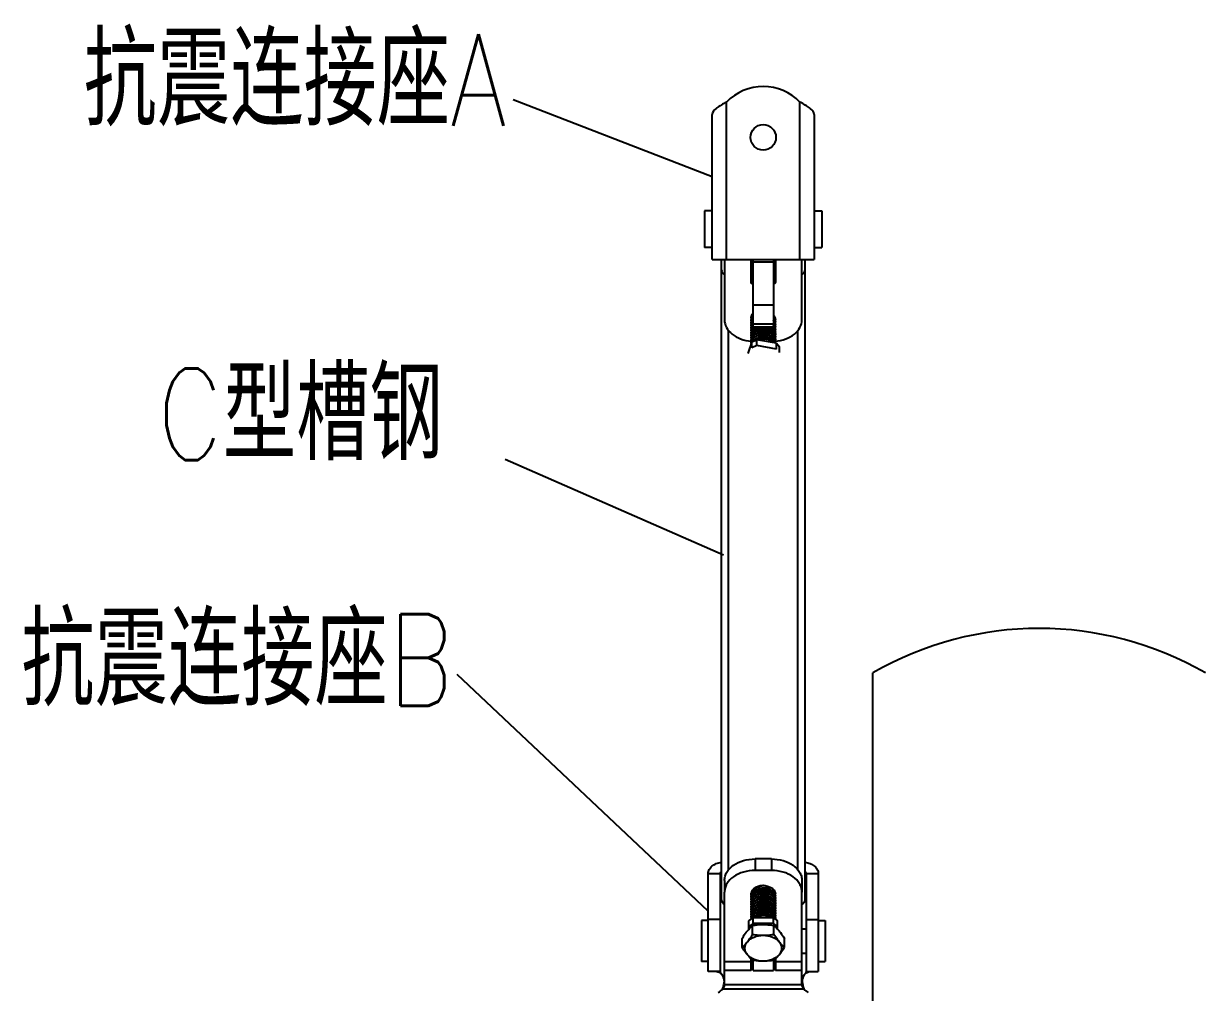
# Model space of a CAD drawing. Extents: x 27938 to 1507990, y 110129 to 923079.
# Drawn here: x 522427 to 527587, y 358813 to 363043 of the extents above; entities that cross this region are included whole.
import ezdxf

# ---------------------------------------------------------------- set-up
doc = ezdxf.new("R2010")
doc.units = 0
doc.header["$LTSCALE"] = 1000
doc.header["$MEASUREMENT"] = 0
doc.layers.add('W_DIM', color=4, linetype='Continuous')
doc.styles.get("Standard").update_dxf_attribs({"font": 'gbenor.shx', "bigfont": 'gbcbig.shx'})
doc.styles.add('wwp100', font='txt.shx', dxfattribs={"width": 0.7, "height": 400, "bigfont": 'hztxt.shx'})
doc.dimstyles.get("Standard").update_dxf_attribs({"dimtxt": 0.18, "dimasz": 0.18, "dimexe": 0.18, "dimexo": 0.0625, "dimgap": 0.09, "dimtad": 0, "dimtih": 1, "dimtoh": 1, "dimdec": 4, "dimzin": 0, "dimdsep": 46, "dimtxsty": 'Standard', "dimcen": 0.09, "dimadec": 0, "dimazin": 0, "dimtfac": 1, "dimtdec": 4, "dimtofl": 0, "dimtmove": 0, "dimatfit": 3, "dimfxl": 1, "dimtolj": 1, "dimtzin": 0, "dimarcsym": 0})

msp = doc.modelspace()

# ---------------------------------------------------------------- linework, layer by layer
at = {"linetype": 'Continuous'}
for p, q in [((525496.5, 362012.9), (525496.5, 362701.1)), ((525816.8, 362012.9), (525816.8, 362701.1)), ((525434.2, 362012.9), (525434.2, 362646.6)), ((525879.1, 362646.6), (525879.1, 362012.9)), ((525434.2, 362226.4), (525400.8, 362226.4)), ((525879.1, 362226.4), (525912.4, 362226.4)), ((525434.2, 362066.3), (525400.8, 362066.3)), ((525879.1, 362066.3), (525912.4, 362066.3)), ((525434.2, 362012.9), (525879.1, 362012.9)), ((525474.2, 359216.2), (525474.2, 362012.9)), ((525487.6, 362012.9), (525487.6, 361750)), ((525603.3, 361913.6), (525603.3, 362012.9)), ((525612.2, 361718.1), (525612.2, 362012.9)), ((525701.1, 362002.1), (525612.2, 362002.1)), ((525701.1, 362012.9), (525701.1, 361718.1)), ((525710, 362012.9), (525710, 361913.6)), ((525825.7, 361750), (525825.7, 362012.9)), ((525839, 359216.2), (525839, 362012.9)), ((525701.1, 361813.4), (525612.2, 361813.4)), ((525505.4, 359347.8), (525505.4, 361703.4)), ((525701.1, 361731.1), (525612.2, 361731.1)), ((525701.1, 361718.1), (525612.2, 361718.1)), ((525671, 361684.2), (525668.7, 361675)), ((525807.9, 359347.8), (525807.9, 361703.4)), ((525607.1, 361653.4), (525589.3, 361602.4)), ((525607.1, 361653.4), (525628.6, 361662.6)), ((525607.1, 361628.2), (525607.1, 361653.4)), ((525628.6, 361637.4), (525607.1, 361628.2)), ((525628.6, 361637.4), (525628.6, 361662.6)), ((525715, 361647.5), (525628.6, 361662.6)), ((525715, 361622.3), (525628.6, 361637.4)), ((525715, 361622.3), (525715, 361647.5)), ((525715, 361647.5), (525728, 361632.2)), ((525728, 361607.1), (525728, 361632.2)), ((526135.5, 358754.3), (526135.5, 360207.8)), ((525621, 359395.5), (525621, 359345.2)), ((525692.2, 359395.5), (525621, 359395.5)), ((525692.2, 359395.5), (525692.2, 359345.2)), ((525416.4, 358903.5), (525416.4, 359331.7)), ((525416.4, 359331.7), (525469.8, 359331.7)), ((525469.8, 358903.5), (525469.8, 359331.7)), ((525692.2, 359345.2), (525621, 359345.2)), ((525843.5, 359331.7), (525843.5, 358903.5)), ((525843.5, 359331.7), (525896.9, 359331.7)), ((525896.9, 359331.7), (525896.9, 358903.5)), ((525487.6, 359301.2), (525487.6, 359250.8)), ((525613.4, 359261.7), (525613.3, 359261.7)), ((525825.7, 359301.2), (525825.7, 359250.8)), ((525487.6, 358842.8), (525487.6, 359250.8)), ((525825.7, 358842.8), (525825.7, 359250.8)), ((525658.2, 359167.6), (525658, 359158.1)), ((525658, 359158.1), (525658, 359157.9)), ((525416.4, 359126.2), (525386.6, 359126.2)), ((525469.8, 359131.3), (525416.4, 359131.3)), ((525594.4, 359125.7), (525612.2, 359138.3)), ((525594.4, 359089.2), (525594.4, 359125.7)), ((525612.2, 359113.1), (525594.4, 359100.5)), ((525610.4, 359066.2), (525610.4, 359105.2)), ((525612.2, 359113.1), (525612.2, 359138.3)), ((525701.1, 359138.3), (525612.2, 359138.3)), ((525701.1, 359113.1), (525612.2, 359113.1)), ((525701.1, 359113.1), (525701.1, 359138.3)), ((525701.1, 359138.3), (525718.9, 359125.7)), ((525718.9, 359100.5), (525701.1, 359113.1)), ((525702.9, 359066.2), (525702.9, 359105.2)), ((525718.9, 359089.2), (525718.9, 359125.7)), ((525843.5, 359131.3), (525896.9, 359131.3)), ((525896.9, 359126.2), (525926.7, 359126.2)), ((525825.7, 359090.3), (525843.5, 359090.3)), ((525564.2, 359009.5), (525564.2, 359048.6)), ((525749.1, 359009.5), (525749.1, 359048.6)), ((525416.4, 358947.6), (525386.6, 358947.6)), ((525603.3, 358945.7), (525487.6, 358945.7)), ((525603.3, 358907.9), (525603.3, 358959.7)), ((525612.2, 358907.9), (525612.2, 358952.7)), ((525701.1, 358952.7), (525701.1, 358907.9)), ((525710, 358959.7), (525710, 358907.9)), ((525825.7, 358945.7), (525710, 358945.7)), ((525825.7, 358983.5), (525843.5, 358983.5)), ((525896.9, 358947.6), (525926.7, 358947.6)), ((525469.8, 358903.5), (525416.4, 358903.5)), ((525475.5, 358892.5), (525471.5, 358895.5)), ((525603.3, 358907.9), (525487.6, 358907.9)), ((525612.2, 358907.9), (525701.1, 358907.9)), ((525825.7, 358907.9), (525710, 358907.9)), ((525837.8, 358892.5), (525841.8, 358895.5)), ((525843.5, 358903.5), (525896.9, 358903.5)), ((525487.6, 358846.6), (525825.7, 358846.6)), ((525479, 358827.7), (525834.3, 358827.7))]:
    msp.add_line(p, q, dxfattribs=at)
for p, q in [((525400.8, 362226.4), (525400.8, 362066.3)), ((525912.4, 362226.4), (525912.4, 362066.3)), ((525386.6, 359126.2), (525386.6, 358947.6)), ((525926.7, 359126.2), (525926.7, 358947.6))]:
    msp.add_line(p, q)
for points in [[(525452.8, 358903.5), (525453.3, 358903.4), (525455.2, 358903.2), (525458.3, 358902.4), (525462.6, 358900.8), (525467.4, 358898.2), (525471.5, 358895.5)], [(525471.5, 358895.5), (525474, 358893.3), (525477.6, 358889), (525481, 358883.2), (525483.3, 358877.7)], [(525830, 358877.7), (525832.2, 358883.2), (525835.7, 358889.1), (525839.4, 358893.4), (525841.8, 358895.5)], [(525841.8, 358895.5), (525845.8, 358898.2), (525850.7, 358900.8), (525854.9, 358902.4), (525858.1, 358903.2), (525860, 358903.4), (525860.5, 358903.5)]]:
    msp.add_lwpolyline(points, dxfattribs=at)
msp.add_circle((525656.6, 362546.7), 55.6, dxfattribs=at)
for centre, radius, start, end in [((525656.6, 362546.7), 222.4, 43.9455, 136.0545), ((525662.8, 362388.4), 354.2, 117.9978, 119.2622), ((525650.5, 362388.4), 354.2, 60.7378, 62.0022), ((525632.5, 361754.7), 29.3, 174.7523, 177.3019), ((525632.5, 361754.7), 29.2, 177.3027, 179.992), ((525632.7, 361754.7), 29.5, 180.0173, 189.9275), ((525632.5, 361743.7), 29.2, 177.305, 180.0025), ((525632.7, 361743.7), 29.5, 180.0276, 189.8759), ((525632.5, 361732.7), 29.2, 177.3161, 179.989), ((525632.7, 361732.7), 29.5, 180.0138, 189.8367), ((525634.3, 361755.7), 31.1, 161.5412, 164.0381), ((525634.3, 361744.7), 31.1, 161.5413, 164.0389), ((525634.3, 361733.7), 31.1, 161.5413, 164.0385), ((525634.3, 361722.7), 31.1, 161.5412, 164.0376), ((525634.9, 361754.2), 31.7, 159.3246, 161.5397), ((525634.9, 361743.2), 31.7, 159.3256, 161.5398), ((525634.9, 361732.2), 31.7, 159.3258, 161.5398), ((525634.9, 361721.2), 31.7, 159.3249, 161.5397), ((525642.7, 361706.8), 40.8, 138.3967, 141.6133), ((525642.9, 361750.6), 41.2, 138.472, 140.2955), ((525643, 361705.2), 41.3, 138.4376, 140.031), ((525643.3, 361748.9), 41.7, 138.4075, 138.7304), ((525675.1, 361733.6), 36.6, 41.1985, 44.5335), ((525675.1, 361722.6), 36.6, 41.2062, 44.5129), ((525675.1, 361711.6), 36.6, 41.1907, 44.5341), ((525685.5, 361749.2), 24.6, 348.9554, 359.9474), ((525685.5, 361738.2), 24.5, 349.0023, 359.951), ((525685.7, 361749.2), 24.3, 359.9892, 3.2265), ((525685.7, 361738.2), 24.3, 359.9925, 3.2106), ((525632.5, 361721.7), 29.3, 174.7419, 177.3015), ((525632.5, 361721.7), 29.2, 177.3022, 179.995), ((525632.7, 361721.7), 29.5, 180.0203, 189.9184), ((525632.5, 361710.7), 29.2, 177.308, 179.9989), ((525632.7, 361710.7), 29.5, 180.024, 189.859), ((525632.5, 361699.7), 29.3, 174.7482, 177.3114), ((525632.5, 361699.7), 29.2, 177.3122, 179.992), ((525632.7, 361699.7), 29.5, 180.0173, 189.9253), ((525632.5, 361688.7), 29.2, 177.3041, 179.9996), ((525632.7, 361688.7), 29.5, 180.0245, 189.605), ((525634.3, 361711.7), 31.1, 161.5413, 164.0388), ((525634.3, 361700.7), 31.1, 161.5413, 164.0384), ((525634.3, 361689.7), 31.1, 161.5413, 164.0388), ((525634.3, 361678.7), 31.1, 161.881, 164.0359), ((525634.9, 361710.1), 31.7, 159.3257, 161.5398), ((525634.9, 361699.1), 31.7, 159.3253, 161.5398), ((525634.9, 361688.1), 31.7, 159.3251, 161.5397), ((525634.5, 361678.6), 31.3, 161.544, 161.883), ((525634.9, 361677.1), 31.7, 159.3259, 161.5398), ((525642.5, 361694.6), 40.6, 138.4163, 142.3647), ((525659.1, 361634.6), 63.2, 97.4815, 97.789), ((525659.6, 361649.6), 59.1, 78.9677, 81.0182), ((525659.5, 361638.3), 59.4, 80.0433, 80.9667), ((525672, 361686.3), 41.1, 47.6925, 50.7716), ((525674.4, 361688.8), 37.7, 41.248, 47.7355), ((525675.1, 361700.6), 36.6, 41.2049, 44.5298), ((525685.5, 361727.2), 24.6, 348.9469, 359.9595), ((525685.5, 361716.2), 24.5, 348.9984, 359.9503), ((525685.5, 361705.2), 24.5, 348.9949, 359.9563), ((525685.5, 361694.2), 24.6, 348.938, 359.9563), ((525685.5, 361683.2), 24.5, 349.0046, 359.951), ((525685.7, 361727.2), 24.3, 0.0017, 3.215), ((525685.7, 361716.2), 24.3, 359.9919, 3.2231), ((525685.7, 361705.2), 24.3, 359.9979, 3.2133), ((525685.7, 361694.2), 24.3, 359.9985, 3.2205), ((525685.7, 361683.2), 24.3, 359.9925, 3.2199), ((525632.5, 361677.7), 29.2, 177.3143, 179.9937), ((525632.7, 361677.7), 29.5, 180.0186, 189.8496), ((525632.5, 361666.7), 29.3, 174.7549, 177.3062), ((525632.5, 361666.7), 29.2, 177.307, 179.992), ((525632.7, 361666.7), 29.5, 180.0173, 189.9289), ((525632.5, 361655.6), 29.2, 177.3051, 180.0027), ((525632.7, 361655.7), 29.5, 180.0278, 189.8922), ((525632.7, 361644.5), 29.4, 174.7806, 177.1426), ((525632.6, 361644.5), 29.4, 177.1433, 179.9919), ((525632.7, 361644.5), 29.4, 179.9935, 183.4685), ((525634.3, 361667.7), 31.1, 161.5413, 164.0381), ((525634.3, 361656.7), 31.1, 161.5413, 164.0389), ((525634.3, 361645.6), 31.1, 161.541, 164.1702), ((525634.9, 361666.1), 31.7, 159.3246, 161.5398), ((525634.9, 361655.1), 31.7, 159.3254, 161.5398), ((525635, 361644), 31.8, 159.2606, 161.5798), ((525659.6, 361616.6), 59.1, 79.4958, 81.0948), ((525659.4, 361603.9), 71.7, 80.7386, 82.5614), ((525659.7, 361617.2), 58.5, 78.82, 79.4945), ((525685.5, 361672.2), 24.5, 348.9821, 359.9616), ((525685.5, 361661.2), 24.6, 348.9355, 359.9502), ((525685.7, 361672.2), 24.3, 0.0034, 3.2144), ((525685.7, 361661.1), 24.3, 359.9923, 3.2257), ((525685.7, 361650.1), 24.3, 355.7888, 3.2155), ((525652.9, 359205.5), 72.8, 94.186, 101.3834), ((525658, 359209), 69.9, 105.7051, 105.9956), ((525658.6, 359206.5), 72.5, 98.8131, 105.6696), ((525659, 359203), 74.7, 91.9721, 102.7007), ((525658.9, 359195.1), 62.1, 99.9932, 100.9869), ((525659.1, 359203.7), 75.3, 91.9386, 98.8281), ((525659.1, 359202.2), 75.4, 91.8866, 92.0013), ((525659.1, 359203.7), 75.3, 91.2819, 91.9468), ((525659.1, 359202.5), 75.2, 85.8694, 91.8937), ((525659.3, 359205), 72.7, 80.5973, 85.8743), ((525632.4, 359237.1), 29.2, 177.3319, 179.9985), ((525632.7, 359237.1), 29.5, 180.0287, 189.4249), ((525632.4, 359226.1), 29.2, 177.3323, 179.9985), ((525632.7, 359226.1), 29.5, 180.0291, 189.4753), ((525632.4, 359215.1), 29.2, 177.3323, 179.9985), ((525632.7, 359215.1), 29.5, 180.0292, 189.5222), ((525632.4, 359204.1), 29.2, 177.332, 179.9985), ((525632.7, 359204.1), 29.5, 180.0288, 189.4407), ((525658.9, 359184.2), 62, 99.6805, 102.1157), ((525685.4, 359231.6), 24.6, 348.6612, 359.9519), ((525685.4, 359220.6), 24.6, 348.5825, 359.9511), ((525685.4, 359209.6), 24.6, 347.8507, 359.9477), ((525685.8, 359231.6), 24.2, 0.0022, 3.205), ((525685.8, 359220.6), 24.2, 0.0023, 3.2045), ((525685.8, 359209.6), 24.2, 0.0023, 3.205), ((525632.4, 359193.1), 29.2, 177.3323, 179.9985), ((525632.7, 359193.1), 29.5, 180.0292, 189.4857), ((525632.4, 359182.1), 29.2, 177.3322, 179.9985), ((525632.7, 359182.1), 29.5, 180.0289, 189.445), ((525632.4, 359171.1), 29.2, 177.332, 179.9985), ((525632.8, 359171.1), 29.5, 180.0305, 189.6646), ((525632.4, 359160.1), 29.2, 177.3323, 179.9985), ((525632.7, 359160.1), 29.5, 180.0292, 189.5017), ((525658.9, 359129), 62.1, 99.744, 101.2123), ((525659.1, 359094.9), 63.2, 90.8014, 91.0371), ((525659.1, 359082.7), 75.3, 90.6833, 90.8601), ((525685.4, 359198.6), 24.6, 348.6164, 359.9515), ((525685.4, 359187.6), 24.6, 348.5981, 359.9512), ((525685.4, 359176.6), 24.6, 348.6534, 359.9518), ((525685.4, 359165.6), 24.6, 348.6302, 359.9515), ((525685.4, 359154.6), 24.6, 348.6111, 359.9514), ((525685.8, 359198.6), 24.2, 0.0023, 3.2046), ((525685.8, 359187.6), 24.2, 0.0023, 3.2046), ((525685.8, 359176.6), 24.2, 0.0023, 3.2051), ((525685.8, 359165.6), 24.2, 0.0023, 3.2045), ((525685.8, 359154.5), 24.2, 0.0023, 3.2047), ((525632.4, 359149), 29.2, 177.3319, 179.9985), ((525632.7, 359149.1), 29.5, 180.0287, 189.4225), ((525632.4, 359138), 29.2, 177.3322, 179.9985), ((525632.7, 359138), 29.5, 180.029, 189.4615), ((525642.1, 359112.6), 40.1, 139.3761, 142.4805), ((525685.4, 359143.6), 24.6, 348.6704, 359.952), ((525685.8, 359143.5), 24.2, 0.0022, 3.2052), ((525685.8, 359132.5), 24.2, 0.0022, 3.2058), ((525685.8, 359132.5), 24.2, 358.8477, 359.9998), ((525498.9, 358914.3), 31.9, 213.7883, 214.1887), ((525814.4, 358914.3), 31.9, 325.8113, 326.2117), ((525351.9, 358875.1), 135.8, 349.7299, 350.0443), ((525353.3, 358874.9), 134.3, 350.0279, 354.2491), ((525959.9, 358874.9), 134.3, 185.7566, 189.9721), ((525961.4, 358875.1), 135.8, 189.9557, 190.2701), ((525443.1, 358854), 44.5, 292.0243, 323.7485), ((525870.2, 358854), 44.5, 216.2515, 247.9757)]:
    msp.add_arc(centre, radius, start, end, dxfattribs=at)
at = {"color": 0}
msp.add_arc((526861.4, 358950.2), 1452, 60.0059, 119.9941, dxfattribs=at)
at = {"linetype": 'Continuous'}
for points, knots in [([(525489.6, 362697.4), (525482.3, 362693.3), (525468.6, 362685.4), (525447.9, 362671.6), (525434.2, 362656.6), (525434.2, 362646.6)], [0, 0, 0, 0, 0.326101, 0.611119, 1, 1, 1, 1]), ([(525879.1, 362646.6), (525879.1, 362656.6), (525865.4, 362671.6), (525844.7, 362685.4), (525830.9, 362693.3), (525823.7, 362697.4)], [0, 0, 0, 0, 0.388881, 0.673899, 1, 1, 1, 1]), ([(525474.2, 361967), (525474.2, 361963.5), (525477.2, 361955.6), (525483.8, 361950.9), (525487.5, 361949)], [0, 0, 0, 0, 0.461863, 1, 1, 1, 1]), ([(525603.3, 361963.9), (525603.3, 361962.2), (525605.9, 361958.4), (525610, 361957.6), (525612.2, 361957.6)], [0, 0, 0, 0, 0.440239, 1, 1, 1, 1]), ([(525701.1, 361957.6), (525703.3, 361957.6), (525707.4, 361958.4), (525710, 361962.2), (525710, 361963.9)], [0, 0, 0, 0, 0.559761, 1, 1, 1, 1]), ([(525825.8, 361949), (525829.5, 361950.9), (525836.1, 361955.6), (525839, 361963.5), (525839, 361967)], [0, 0, 0, 0, 0.538137, 1, 1, 1, 1]), ([(525612.2, 361907.3), (525610, 361907.3), (525605.9, 361908.1), (525603.3, 361911.9), (525603.3, 361913.6)], [0, 0, 0, 0, 0.559761, 1, 1, 1, 1]), ([(525710, 361913.6), (525710, 361911.9), (525707.4, 361908.1), (525703.3, 361907.3), (525701.1, 361907.3)], [0, 0, 0, 0, 0.440239, 1, 1, 1, 1]), ([(525487.6, 361750), (525487.6, 361738.6), (525494.2, 361714.2), (525520.5, 361684.9), (525558.3, 361664.4), (525587.8, 361657.9), (525603.3, 361656.5)], [0, 0, 0, 0, 0.212085, 0.446759, 0.711828, 1, 1, 1, 1]), ([(525611.2, 361776.9), (525610.5, 361776.1), (525607.9, 361772.6), (525605.8, 361768.7), (525604.8, 361765.6)], [0, 0, 0, 0, 0.25881, 1, 1, 1, 1]), ([(525612.1, 361766.9), (525611.3, 361766), (525608.3, 361762.3), (525605.9, 361758), (525604.8, 361754.6)], [0, 0, 0, 0, 0.25985, 1, 1, 1, 1]), ([(525612.1, 361755.9), (525611.3, 361755), (525608.3, 361751.3), (525605.9, 361746.9), (525604.8, 361743.6)], [0, 0, 0, 0, 0.25988, 1, 1, 1, 1]), ([(525612.1, 361744.9), (525611.3, 361744), (525608.3, 361740.3), (525605.9, 361735.9), (525604.8, 361732.6)], [0, 0, 0, 0, 0.259876, 1, 1, 1, 1]), ([(525605.2, 361765.4), (525605.6, 361766.4), (525607.3, 361770.3), (525609.8, 361774), (525612, 361776.4)], [0, 0, 0, 0, 0.242679, 1, 1, 1, 1]), ([(525605.2, 361754.4), (525605.6, 361755.4), (525607.4, 361759.4), (525609.9, 361763.1), (525612.1, 361765.6)], [0, 0, 0, 0, 0.242549, 1, 1, 1, 1]), ([(525605.2, 361743.4), (525605.6, 361744.4), (525607.4, 361748.4), (525609.9, 361752.1), (525612.1, 361754.6)], [0, 0, 0, 0, 0.242552, 1, 1, 1, 1]), ([(525605.2, 361732.3), (525605.6, 361733.3), (525607.4, 361737.4), (525609.9, 361741.1), (525612.1, 361743.6)], [0, 0, 0, 0, 0.242544, 1, 1, 1, 1]), ([(525710, 361750.6), (525710, 361754.1), (525708.3, 361761.5), (525703.9, 361767.6), (525701.3, 361770.3)], [0, 0, 0, 0, 0.479607, 1, 1, 1, 1]), ([(525701.3, 361768.9), (525703.8, 361766.4), (525707.9, 361760.7), (525709.8, 361753.9), (525710, 361750.6)], [0, 0, 0, 0, 0.520009, 1, 1, 1, 1]), ([(525701.3, 361757.9), (525703.8, 361755.4), (525708, 361749.7), (525709.8, 361742.9), (525710, 361739.6)], [0, 0, 0, 0, 0.519993, 1, 1, 1, 1]), ([(525701.3, 361746.9), (525703.8, 361744.4), (525707.9, 361738.7), (525709.8, 361731.9), (525710, 361728.6)], [0, 0, 0, 0, 0.52002, 1, 1, 1, 1]), ([(525701.3, 361735.9), (525703.8, 361733.3), (525707.9, 361727.7), (525709.8, 361720.9), (525710, 361717.6)], [0, 0, 0, 0, 0.520002, 1, 1, 1, 1]), ([(525710, 361739.6), (525710, 361742.8), (525708.7, 361749.5), (525705, 361755.2), (525702.7, 361757.7)], [0, 0, 0, 0, 0.482588, 1, 1, 1, 1]), ([(525710, 361728.6), (525710, 361731.8), (525708.7, 361738.5), (525705, 361744.1), (525702.7, 361746.7)], [0, 0, 0, 0, 0.482583, 1, 1, 1, 1]), ([(525710, 361717.6), (525710, 361720.8), (525708.7, 361727.5), (525705, 361733.1), (525702.7, 361735.7)], [0, 0, 0, 0, 0.482587, 1, 1, 1, 1]), ([(525709.4, 361656.4), (525724.9, 361657.8), (525754.6, 361664.3), (525792.6, 361684.8), (525819, 361714.1), (525825.7, 361738.5), (525825.7, 361750)], [0, 0, 0, 0, 0.288185, 0.553327, 0.788006, 1, 1, 1, 1]), ([(525610.7, 361732.2), (525610, 361731.4), (525607.6, 361728.1), (525605.8, 361724.4), (525604.8, 361721.6)], [0, 0, 0, 0, 0.258068, 1, 1, 1, 1]), ([(525612.1, 361722.9), (525611.3, 361722), (525608.3, 361718.2), (525605.9, 361713.9), (525604.8, 361710.5)], [0, 0, 0, 0, 0.259878, 1, 1, 1, 1]), ([(525644.9, 361718.2), (525640.2, 361717.3), (525631.2, 361714.7), (525619.3, 361708.1), (525610, 361699.3), (525606, 361692.2), (525604.8, 361688.5)], [0, 0, 0, 0, 0.276521, 0.537648, 0.778453, 1, 1, 1, 1]), ([(525618.9, 361718.1), (525615.7, 361715.7), (525609.9, 361710.2), (525606, 361703.1), (525604.8, 361699.5)], [0, 0, 0, 0, 0.520421, 1, 1, 1, 1]), ([(525702.7, 361691.7), (525696.8, 361698.4), (525683.7, 361705.5), (525664.7, 361708.9), (525649, 361708.4), (525634, 361704.8), (525620.8, 361698.2), (525610.5, 361689.1), (525606.1, 361681.4), (525604.8, 361677.5)], [0, 0, 0, 0, 0.235001, 0.369196, 0.507414, 0.643709, 0.772807, 0.891505, 1, 1, 1, 1]), ([(525702.7, 361680.7), (525696.8, 361687.4), (525683.7, 361694.5), (525664.7, 361697.9), (525649, 361697.4), (525634, 361693.8), (525620.8, 361687.2), (525610.5, 361678.1), (525606.1, 361670.4), (525604.8, 361666.5)], [0, 0, 0, 0, 0.234995, 0.369193, 0.507415, 0.643708, 0.772808, 0.891506, 1, 1, 1, 1]), ([(525671.3, 361685.5), (525664.3, 361686.7), (525650, 361687), (525630, 361681.7), (525613.6, 361671.3), (525606.6, 361660.9), (525604.8, 361655.5)], [0, 0, 0, 0, 0.271171, 0.538307, 0.783282, 1, 1, 1, 1]), ([(525605.2, 361721.3), (525605.6, 361722.2), (525607.2, 361725.9), (525609.4, 361729.3), (525611.4, 361731.7)], [0, 0, 0, 0, 0.243219, 1, 1, 1, 1]), ([(525605.2, 361710.3), (525605.5, 361711.1), (525606.9, 361714.3), (525608.7, 361717.3), (525610.3, 361719.4)], [0, 0, 0, 0, 0.244171, 1, 1, 1, 1]), ([(525605.2, 361699.3), (525606.6, 361703), (525611, 361710.3), (525617.4, 361715.8), (525620.9, 361718.2)], [0, 0, 0, 0, 0.478395, 1, 1, 1, 1]), ([(525605.2, 361688.3), (525606.9, 361692.7), (525612.5, 361701.2), (525625.1, 361710.6), (525640.9, 361716.7), (525652.5, 361718.1), (525658.4, 361718.2)], [0, 0, 0, 0, 0.218898, 0.461373, 0.725247, 1, 1, 1, 1]), ([(525605.2, 361677.3), (525607, 361682), (525613.1, 361691), (525627, 361700.7), (525644.2, 361706.5), (525662.7, 361707.9), (525680.6, 361704.8), (525695.8, 361697.6), (525706.6, 361687), (525709.7, 361677.8), (525710, 361673.5)], [0, 0, 0, 0, 0.114222, 0.241564, 0.380183, 0.523375, 0.662466, 0.789658, 0.901085, 1, 1, 1, 1]), ([(525605.2, 361666.3), (525607, 361671), (525613.1, 361680), (525627, 361689.7), (525644.2, 361695.5), (525662.7, 361696.9), (525680.6, 361693.8), (525695.8, 361686.6), (525706.6, 361676), (525709.7, 361666.8), (525710, 361662.5)], [0, 0, 0, 0, 0.11422, 0.241557, 0.38018, 0.523371, 0.662464, 0.789655, 0.901082, 1, 1, 1, 1]), ([(525605.2, 361655.3), (525607.2, 361660.5), (525614.4, 361670.5), (525630.6, 361680.5), (525650.2, 361685.6), (525664.2, 361685.3), (525671, 361684.2)], [0, 0, 0, 0, 0.217951, 0.46337, 0.729831, 1, 1, 1, 1]), ([(525672.1, 361685.4), (525669.9, 361685.9), (525660.7, 361687.3), (525651.2, 361686.7), (525644.5, 361685)], [0, 0, 0, 0, 0.246468, 1, 1, 1, 1]), ([(525668.8, 361708), (525666.9, 361708.3), (525659.2, 361709.2), (525651.3, 361708.6), (525645.6, 361707.3)], [0, 0, 0, 0, 0.247797, 1, 1, 1, 1]), ([(525668.8, 361697), (525667.4, 361697.2), (525661.4, 361698), (525655.3, 361697.8), (525650.8, 361697.2)], [0, 0, 0, 0, 0.247252, 1, 1, 1, 1]), ([(525661.6, 361718.2), (525667.8, 361718), (525679.7, 361716.1), (525695.3, 361709), (525706.5, 361698.3), (525709.7, 361688.9), (525710, 361684.5)], [0, 0, 0, 0, 0.291873, 0.559175, 0.79302, 1, 1, 1, 1]), ([(525671, 361684.2), (525676.2, 361683.4), (525686, 361680.6), (525698.6, 361673.3), (525707.3, 361663.4), (525709.8, 361655.3), (525710, 361651.5)], [0, 0, 0, 0, 0.290521, 0.554658, 0.788516, 1, 1, 1, 1]), ([(525702.7, 361669.6), (525700.9, 361671.7), (525692.1, 361679.7), (525680.3, 361684), (525671.3, 361685.5)], [0, 0, 0, 0, 0.22749, 1, 1, 1, 1]), ([(525702.7, 361702.7), (525701, 361704.6), (525692.7, 361712.3), (525681.7, 361716.6), (525673.1, 361718.2)], [0, 0, 0, 0, 0.228177, 1, 1, 1, 1]), ([(525696.3, 361718.2), (525700.1, 361715.4), (525706.7, 361708.8), (525709.7, 361699.8), (525710, 361695.5)], [0, 0, 0, 0, 0.52908, 1, 1, 1, 1]), ([(525701.3, 361724.9), (525703.8, 361722.3), (525708, 361716.7), (525709.8, 361709.8), (525710, 361706.6)], [0, 0, 0, 0, 0.520001, 1, 1, 1, 1]), ([(525710, 361706.6), (525710, 361709.8), (525708.7, 361716.4), (525705, 361722.1), (525702.7, 361724.7)], [0, 0, 0, 0, 0.482586, 1, 1, 1, 1]), ([(525710, 361695.5), (525710, 361698.7), (525708.7, 361705.4), (525705, 361711.1), (525702.7, 361713.7)], [0, 0, 0, 0, 0.482585, 1, 1, 1, 1]), ([(525710, 361684.5), (525710, 361687.7), (525708.7, 361694.4), (525705, 361700.1), (525702.7, 361702.7)], [0, 0, 0, 0, 0.482588, 1, 1, 1, 1]), ([(525710, 361673.5), (525710, 361676.7), (525708.7, 361683.4), (525705, 361689.1), (525702.7, 361691.7)], [0, 0, 0, 0, 0.482586, 1, 1, 1, 1]), ([(525710, 361662.5), (525710, 361665.7), (525708.7, 361672.4), (525705, 361678.1), (525702.7, 361680.7)], [0, 0, 0, 0, 0.482586, 1, 1, 1, 1]), ([(525668.7, 361674.9), (525657.7, 361676.4), (525635.9, 361674.5), (525616.7, 361662.9), (525610.5, 361655)], [0, 0, 0, 0, 0.526254, 1, 1, 1, 1]), ([(525615.2, 361657), (525621.7, 361663.1), (525634.4, 361669.6), (525652.5, 361673), (525666.8, 361673.1), (525680.4, 361670.4), (525695.5, 361664.1), (525704.7, 361655.5), (525707.7, 361648.8)], [0, 0, 0, 0, 0.255096, 0.39268, 0.530602, 0.663916, 0.788307, 1, 1, 1, 1]), ([(525686, 361660.4), (525682.2, 361662.4), (525665.2, 361668.7), (525645.5, 361667.2), (525632.8, 361661.9)], [0, 0, 0, 0, 0.239303, 1, 1, 1, 1]), ([(525701.4, 361649.9), (525693.7, 361658), (525676.2, 361665.3), (525652.6, 361666.3), (525640.1, 361663.7), (525634.2, 361661.6)], [0, 0, 0, 0, 0.470214, 0.736055, 1, 1, 1, 1]), ([(525668.7, 361675), (525666.8, 361675.3), (525658.8, 361676.2), (525650.7, 361675.5), (525644.9, 361674.1)], [0, 0, 0, 0, 0.247915, 1, 1, 1, 1]), ([(525702.7, 361658.6), (525700.9, 361660.7), (525692, 361668.8), (525680.1, 361673.1), (525671, 361674.6)], [0, 0, 0, 0, 0.227377, 1, 1, 1, 1]), ([(525710, 361651.5), (525710, 361654.7), (525708.7, 361661.4), (525705, 361667.1), (525702.7, 361669.6)], [0, 0, 0, 0, 0.482589, 1, 1, 1, 1]), ([(525708.6, 361648.6), (525708.3, 361649.5), (525706.9, 361653.1), (525704.7, 361656.4), (525702.7, 361658.6)], [0, 0, 0, 0, 0.241445, 1, 1, 1, 1]), ([(525416.4, 359331.7), (525416.4, 359337.6), (525419.7, 359350), (525432.6, 359365.2), (525451.5, 359376.3), (525466.4, 359380.1), (525474.2, 359381.2)], [0, 0, 0, 0, 0.213346, 0.447987, 0.712108, 1, 1, 1, 1]), ([(525487.6, 359301.2), (525487.6, 359307.4), (525489.4, 359320), (525500.2, 359344.7), (525526.8, 359371.4), (525570.5, 359391), (525603.9, 359395.5), (525621, 359395.5)], [0, 0, 0, 0, 0.103597, 0.210948, 0.445697, 0.712571, 1, 1, 1, 1]), ([(525692.2, 359395.5), (525709.4, 359395.5), (525742.8, 359391), (525786.5, 359371.4), (525813.1, 359344.7), (525823.9, 359320), (525825.7, 359307.4), (525825.7, 359301.2)], [0, 0, 0, 0, 0.287429, 0.554303, 0.789052, 0.896403, 1, 1, 1, 1]), ([(525839.1, 359381.2), (525846.9, 359380.1), (525861.7, 359376.3), (525880.7, 359365.2), (525893.6, 359350), (525896.9, 359337.6), (525896.9, 359331.7)], [0, 0, 0, 0, 0.287892, 0.552013, 0.786654, 1, 1, 1, 1]), ([(525469.8, 359331.7), (525469.8, 359332.5), (525470.2, 359335.7), (525472.3, 359338.4), (525474.2, 359340)], [0, 0, 0, 0, 0.236834, 1, 1, 1, 1]), ([(525621, 359345.2), (525603.9, 359345.2), (525570.5, 359340.7), (525526.8, 359321), (525500.2, 359294.4), (525489.4, 359269.7), (525487.6, 359257), (525487.6, 359250.8)], [0, 0, 0, 0, 0.287429, 0.554303, 0.789052, 0.896403, 1, 1, 1, 1]), ([(525825.7, 359250.8), (525825.7, 359257), (525823.9, 359269.7), (525813.1, 359294.4), (525786.5, 359321), (525742.8, 359340.7), (525709.4, 359345.2), (525692.2, 359345.2)], [0, 0, 0, 0, 0.103597, 0.210948, 0.445697, 0.712571, 1, 1, 1, 1]), ([(525839.1, 359340), (525839.8, 359339.4), (525842.1, 359337.2), (525843.5, 359334), (525843.5, 359331.7)], [0, 0, 0, 0, 0.274002, 1, 1, 1, 1]), ([(525603.3, 359238.5), (525603.5, 359242.7), (525605.9, 359251.5), (525614.6, 359262.6), (525627.3, 359271.2), (525637.3, 359274.6), (525642.6, 359275.8)], [0, 0, 0, 0, 0.219273, 0.456424, 0.717944, 1, 1, 1, 1]), ([(525710, 359233), (525710, 359235.4), (525709.3, 359240.2), (525705, 359249.7), (525694.2, 359259.7), (525676.7, 359266.9), (525656.5, 359268.9), (525636.3, 359265.5), (525618.8, 359256.9), (525606.4, 359243.8), (525603.3, 359232.7), (525603.3, 359227.5)], [0, 0, 0, 0, 0.049449, 0.100956, 0.214949, 0.346477, 0.489675, 0.634208, 0.769827, 0.890789, 1, 1, 1, 1]), ([(525603.3, 359227.5), (525603.5, 359231.7), (525606, 359240.6), (525614.8, 359251.8), (525627.7, 359260.4), (525643.3, 359265.6), (525660.2, 359267.3), (525681.1, 359264.7), (525695.9, 359257.4), (525702.4, 359250.1)], [0, 0, 0, 0, 0.105385, 0.219488, 0.34542, 0.481197, 0.621395, 0.759049, 1, 1, 1, 1]), ([(525613.3, 359261.7), (525610.2, 359258.5), (525605.2, 359251.3), (525603.3, 359242.6), (525603.3, 359238.5)], [0, 0, 0, 0, 0.517736, 1, 1, 1, 1]), ([(525702.6, 359240.2), (525696, 359247.7), (525681, 359255.1), (525659.7, 359257.7), (525642.6, 359255.9), (525626.9, 359250.3), (525614, 359241.5), (525605.4, 359229.9), (525603.3, 359220.8), (525603.3, 359216.5)], [0, 0, 0, 0, 0.241301, 0.379446, 0.520004, 0.655787, 0.781306, 0.894819, 1, 1, 1, 1]), ([(525603.3, 359216.5), (525603.5, 359221.6), (525607.1, 359232.4), (525619.5, 359244.9), (525636.7, 359253.2), (525656.5, 359256.5), (525676.2, 359254.6), (525693.5, 359247.7), (525706, 359236.7), (525709.7, 359226.7), (525710, 359222)], [0, 0, 0, 0, 0.109414, 0.230762, 0.366312, 0.510386, 0.653204, 0.784891, 0.899595, 1, 1, 1, 1]), ([(525606.9, 359252.9), (525607.2, 359253.7), (525608.6, 359257.2), (525610.7, 359260.4), (525612.4, 359262.6)], [0, 0, 0, 0, 0.242775, 1, 1, 1, 1]), ([(525612.4, 359262.6), (525614.1, 359264.3), (525621.6, 359270.9), (525631.1, 359275), (525638.5, 359276.9)], [0, 0, 0, 0, 0.23319, 1, 1, 1, 1]), ([(525638.7, 359276.2), (525636.2, 359275.5), (525627, 359272.3), (525618.4, 359266.9), (525613.4, 359261.7)], [0, 0, 0, 0, 0.264817, 1, 1, 1, 1]), ([(525673, 359266.7), (525670.9, 359267.2), (525662.3, 359268.7), (525653.5, 359268.3), (525647, 359267.1)], [0, 0, 0, 0, 0.245648, 1, 1, 1, 1]), ([(525672.5, 359255.8), (525670.5, 359256.2), (525662.5, 359257.6), (525654.2, 359257.3), (525648.1, 359256.3)], [0, 0, 0, 0, 0.245788, 1, 1, 1, 1]), ([(525671.2, 359276.7), (525676.5, 359275.8), (525686.6, 359272.9), (525699.3, 359265.3), (525707.9, 359254.9), (525710, 359246.6), (525710, 359242.6)], [0, 0, 0, 0, 0.291651, 0.555731, 0.788679, 1, 1, 1, 1]), ([(525474.2, 359216.2), (525474.2, 359212.6), (525477.2, 359204.8), (525483.8, 359200.1), (525487.5, 359198.2)], [0, 0, 0, 0, 0.461863, 1, 1, 1, 1]), ([(525702.6, 359229.2), (525696, 359236.7), (525681, 359244.1), (525659.7, 359246.6), (525642.6, 359244.9), (525626.9, 359239.3), (525614, 359230.5), (525605.4, 359218.9), (525603.3, 359209.8), (525603.3, 359205.5)], [0, 0, 0, 0, 0.241321, 0.379464, 0.520018, 0.655795, 0.781306, 0.894819, 1, 1, 1, 1]), ([(525603.3, 359205.4), (525603.5, 359210.6), (525607.1, 359221.4), (525619.5, 359233.9), (525636.7, 359242.2), (525656.5, 359245.5), (525676.2, 359243.6), (525693.5, 359236.7), (525706, 359225.6), (525709.7, 359215.7), (525710, 359211)], [0, 0, 0, 0, 0.10941, 0.230759, 0.36631, 0.510388, 0.653211, 0.784896, 0.899598, 1, 1, 1, 1]), ([(525702.6, 359218.2), (525696, 359225.7), (525681, 359233.1), (525659.7, 359235.6), (525642.6, 359233.9), (525626.9, 359228.3), (525614, 359219.4), (525605.4, 359207.9), (525603.3, 359198.8), (525603.3, 359194.5)], [0, 0, 0, 0, 0.241291, 0.379436, 0.519999, 0.655783, 0.781305, 0.89482, 1, 1, 1, 1]), ([(525603.3, 359194.4), (525603.5, 359199.6), (525607.1, 359210.3), (525619.5, 359222.9), (525636.7, 359231.2), (525656.5, 359234.5), (525676.2, 359232.6), (525693.5, 359225.7), (525706, 359214.6), (525709.7, 359204.6), (525710, 359199.9)], [0, 0, 0, 0, 0.109413, 0.230763, 0.366317, 0.51039, 0.65321, 0.784893, 0.899595, 1, 1, 1, 1]), ([(525702.6, 359207.2), (525696, 359214.7), (525681, 359222.1), (525659.7, 359224.6), (525642.6, 359222.8), (525626.9, 359217.3), (525614, 359208.4), (525605.4, 359196.8), (525603.3, 359187.8), (525603.3, 359183.4)], [0, 0, 0, 0, 0.241314, 0.379459, 0.520012, 0.655791, 0.781307, 0.89482, 1, 1, 1, 1]), ([(525603.3, 359183.4), (525603.5, 359188.6), (525607.1, 359199.3), (525619.5, 359211.9), (525636.7, 359220.1), (525656.5, 359223.5), (525676.2, 359221.5), (525693.5, 359214.7), (525706, 359203.6), (525709.7, 359193.6), (525710, 359188.9)], [0, 0, 0, 0, 0.109413, 0.230762, 0.36631, 0.510386, 0.653205, 0.784893, 0.899595, 1, 1, 1, 1]), ([(525702.6, 359196.2), (525696, 359203.6), (525681, 359211.1), (525659.7, 359213.6), (525642.6, 359211.8), (525626.9, 359206.3), (525614, 359197.4), (525605.4, 359185.8), (525603.3, 359176.8), (525603.3, 359172.4)], [0, 0, 0, 0, 0.241312, 0.379455, 0.520012, 0.655791, 0.781305, 0.89482, 1, 1, 1, 1]), ([(525603.3, 359172.4), (525603.5, 359177.5), (525607.1, 359188.3), (525619.5, 359200.9), (525636.7, 359209.1), (525656.5, 359212.4), (525676.2, 359210.5), (525693.5, 359203.7), (525706, 359192.6), (525709.7, 359182.6), (525710, 359177.9)], [0, 0, 0, 0, 0.109411, 0.230759, 0.366311, 0.510389, 0.653212, 0.784896, 0.899598, 1, 1, 1, 1]), ([(525673.4, 359211.5), (525671.3, 359212), (525662.8, 359213.6), (525653.9, 359213.3), (525647.5, 359212.1)], [0, 0, 0, 0, 0.2454, 1, 1, 1, 1]), ([(525671.9, 359222.9), (525670, 359223.3), (525662.2, 359224.6), (525654, 359224.3), (525648.1, 359223.2)], [0, 0, 0, 0, 0.246065, 1, 1, 1, 1]), ([(525671.7, 359233.9), (525669.8, 359234.3), (525662.1, 359235.5), (525654.1, 359235.3), (525648.3, 359234.3)], [0, 0, 0, 0, 0.246155, 1, 1, 1, 1]), ([(525671.9, 359244.9), (525670, 359245.3), (525662.3, 359246.6), (525654.3, 359246.3), (525648.5, 359245.3)], [0, 0, 0, 0, 0.246058, 1, 1, 1, 1]), ([(525702.4, 359250.1), (525704.6, 359247.7), (525708.2, 359242.3), (525709.8, 359236), (525710, 359233)], [0, 0, 0, 0, 0.517722, 1, 1, 1, 1]), ([(525710, 359222), (525710, 359225.2), (525708.6, 359231.9), (525704.9, 359237.6), (525702.6, 359240.2)], [0, 0, 0, 0, 0.48238, 1, 1, 1, 1]), ([(525710, 359211), (525710, 359214.2), (525708.6, 359220.9), (525704.9, 359226.6), (525702.6, 359229.2)], [0, 0, 0, 0, 0.482371, 1, 1, 1, 1]), ([(525710, 359200), (525710, 359203.2), (525708.6, 359209.9), (525704.9, 359215.6), (525702.6, 359218.2)], [0, 0, 0, 0, 0.482397, 1, 1, 1, 1]), ([(525710, 359189), (525710, 359192.2), (525708.6, 359198.9), (525704.9, 359204.6), (525702.6, 359207.2)], [0, 0, 0, 0, 0.482371, 1, 1, 1, 1]), ([(525825.8, 359198.2), (525829.5, 359200.1), (525836.1, 359204.8), (525839, 359212.6), (525839, 359216.2)], [0, 0, 0, 0, 0.538137, 1, 1, 1, 1]), ([(525702.6, 359185.2), (525696, 359192.6), (525681, 359200.1), (525659.7, 359202.6), (525642.6, 359200.8), (525626.9, 359195.3), (525614, 359186.4), (525605.4, 359174.8), (525603.3, 359165.7), (525603.3, 359161.4)], [0, 0, 0, 0, 0.24129, 0.379435, 0.519998, 0.655783, 0.781305, 0.89482, 1, 1, 1, 1]), ([(525603.3, 359161.4), (525603.5, 359166.5), (525607.1, 359177.3), (525619.5, 359189.8), (525636.7, 359198.1), (525656.5, 359201.4), (525676.2, 359199.5), (525693.5, 359192.7), (525706, 359181.6), (525709.7, 359171.6), (525710, 359166.9)], [0, 0, 0, 0, 0.109414, 0.230763, 0.366316, 0.510389, 0.653208, 0.784892, 0.899594, 1, 1, 1, 1]), ([(525702.6, 359174.2), (525696, 359181.6), (525681, 359189.1), (525659.7, 359191.6), (525642.6, 359189.8), (525626.9, 359184.3), (525614, 359175.4), (525605.4, 359163.8), (525603.3, 359154.7), (525603.3, 359150.4)], [0, 0, 0, 0, 0.241317, 0.379461, 0.520014, 0.655792, 0.781306, 0.894819, 1, 1, 1, 1]), ([(525603.3, 359150.4), (525603.5, 359155.5), (525607.1, 359166.3), (525619.5, 359178.8), (525636.7, 359187.1), (525656.5, 359190.4), (525676.2, 359188.5), (525693.5, 359181.7), (525706, 359170.6), (525709.7, 359160.6), (525710, 359155.9)], [0, 0, 0, 0, 0.109411, 0.23076, 0.366309, 0.510386, 0.653207, 0.784895, 0.899597, 1, 1, 1, 1]), ([(525702.6, 359163.2), (525696, 359170.6), (525681, 359178.1), (525659.7, 359180.6), (525642.6, 359178.8), (525626.9, 359173.3), (525614, 359164.4), (525605.4, 359152.8), (525603.3, 359143.7), (525603.3, 359139.4)], [0, 0, 0, 0, 0.241302, 0.379446, 0.520006, 0.655788, 0.781304, 0.89482, 1, 1, 1, 1]), ([(525603.3, 359139.4), (525603.5, 359144.5), (525607.1, 359155.3), (525619.5, 359167.8), (525636.7, 359176.1), (525656.5, 359179.4), (525676.2, 359177.5), (525693.5, 359170.6), (525706, 359159.6), (525709.7, 359149.6), (525710, 359144.9)], [0, 0, 0, 0, 0.109411, 0.23076, 0.366314, 0.510391, 0.653213, 0.784895, 0.899597, 1, 1, 1, 1]), ([(525702.6, 359152.2), (525696.3, 359159.3), (525682, 359166.6), (525661.7, 359169.5), (525645.2, 359168.3), (525629.7, 359163.5), (525616.7, 359155.6), (525607.2, 359145.1), (525604.1, 359136.5), (525603.5, 359132.3)], [0, 0, 0, 0, 0.238806, 0.375378, 0.515068, 0.651187, 0.778286, 0.893865, 1, 1, 1, 1]), ([(525603.8, 359132.5), (525604.7, 359137.4), (525609.4, 359147.3), (525622.2, 359158.5), (525639.1, 359165.7), (525651.8, 359167.5), (525658.2, 359167.6)], [0, 0, 0, 0, 0.215857, 0.456017, 0.721227, 1, 1, 1, 1]), ([(525658, 359157.9), (525649, 359157.8), (525631.8, 359154.6), (525616.9, 359144.9), (525611.6, 359138.7)], [0, 0, 0, 0, 0.525716, 1, 1, 1, 1]), ([(525614, 359138.4), (525619.6, 359143.9), (525634.2, 359152.6), (525659.1, 359156.8), (525683.3, 359153), (525697.3, 359144.7), (525702.2, 359139.4)], [0, 0, 0, 0, 0.245715, 0.512956, 0.773315, 1, 1, 1, 1]), ([(525672.9, 359200.6), (525670.7, 359201.1), (525661.9, 359202.7), (525652.7, 359202.2), (525646, 359200.8)], [0, 0, 0, 0, 0.245825, 1, 1, 1, 1]), ([(525672.3, 359189.8), (525670.4, 359190.2), (525662.5, 359191.5), (525654.3, 359191.3), (525648.4, 359190.3)], [0, 0, 0, 0, 0.245865, 1, 1, 1, 1]), ([(525671.8, 359178.8), (525669.9, 359179.3), (525662.2, 359180.5), (525654.2, 359180.3), (525648.4, 359179.2)], [0, 0, 0, 0, 0.246098, 1, 1, 1, 1]), ([(525671.7, 359167.9), (525669.9, 359168.3), (525662.1, 359169.5), (525654.2, 359169.2), (525648.4, 359168.2)], [0, 0, 0, 0, 0.24614, 1, 1, 1, 1]), ([(525658.2, 359167.6), (525664.8, 359167.6), (525677.4, 359166.2), (525694.1, 359159.2), (525706.1, 359148.3), (525709.7, 359138.5), (525710, 359133.9)], [0, 0, 0, 0, 0.291821, 0.560232, 0.794326, 1, 1, 1, 1]), ([(525673.4, 359156.5), (525672.2, 359156.8), (525667.2, 359157.8), (525662.1, 359158.2), (525658.2, 359158.1)], [0, 0, 0, 0, 0.245441, 1, 1, 1, 1]), ([(525702.6, 359141.1), (525700.2, 359143.8), (525687.8, 359154.3), (525670.7, 359158.1), (525658.2, 359157.9)], [0, 0, 0, 0, 0.224306, 1, 1, 1, 1]), ([(525710, 359177.9), (525710, 359181.2), (525708.6, 359187.9), (525704.9, 359193.6), (525702.6, 359196.2)], [0, 0, 0, 0, 0.482382, 1, 1, 1, 1]), ([(525710, 359166.9), (525710, 359170.2), (525708.6, 359176.9), (525704.9, 359182.6), (525702.6, 359185.2)], [0, 0, 0, 0, 0.482394, 1, 1, 1, 1]), ([(525710, 359155.9), (525710, 359159.1), (525708.6, 359165.9), (525704.9, 359171.6), (525702.6, 359174.2)], [0, 0, 0, 0, 0.48237, 1, 1, 1, 1]), ([(525710, 359144.9), (525710, 359148.1), (525708.6, 359154.9), (525704.9, 359160.6), (525702.6, 359163.2)], [0, 0, 0, 0, 0.482394, 1, 1, 1, 1]), ([(525710, 359133.9), (525710, 359137.1), (525708.6, 359143.9), (525704.9, 359149.6), (525702.6, 359152.2)], [0, 0, 0, 0, 0.482388, 1, 1, 1, 1]), ([(525587.3, 359081), (525589.2, 359083.3), (525596.4, 359091.8), (525604.3, 359099.7), (525610.4, 359105.2)], [0, 0, 0, 0, 0.268858, 1, 1, 1, 1]), ([(525610.4, 359105.2), (525614.2, 359105.8), (525629.5, 359108.1), (525645, 359109.3), (525656.6, 359109.3)], [0, 0, 0, 0, 0.248681, 1, 1, 1, 1]), ([(525693.9, 359138.4), (525689, 359141.6), (525677.4, 359146.5), (525652.7, 359149.7), (525633, 359144.9), (525622.4, 359138.3)], [0, 0, 0, 0, 0.237857, 0.495496, 1, 1, 1, 1]), ([(525687.4, 359141.8), (525682.8, 359144.5), (525672.2, 359148.4), (525649.9, 359150.2), (525632.5, 359145.3), (525623.3, 359138.9)], [0, 0, 0, 0, 0.239537, 0.497847, 1, 1, 1, 1]), ([(525656.6, 359109.3), (525660.5, 359109.3), (525676, 359108.9), (525691.4, 359107.1), (525702.9, 359105.2)], [0, 0, 0, 0, 0.251248, 1, 1, 1, 1]), ([(525707.4, 359133.9), (525707.1, 359134.6), (525705.8, 359137.1), (525704.1, 359139.5), (525702.6, 359141.1)], [0, 0, 0, 0, 0.243018, 1, 1, 1, 1]), ([(525702.9, 359105.2), (525704.8, 359103.5), (525713, 359095.9), (525720.6, 359087.6), (525726, 359081)], [0, 0, 0, 0, 0.2325, 1, 1, 1, 1]), ([(525564.2, 359048.6), (525566, 359051.5), (525573.3, 359062.6), (525581.1, 359073.4), (525587.3, 359081)], [0, 0, 0, 0, 0.261287, 1, 1, 1, 1]), ([(525587.3, 359033.8), (525589.3, 359036.2), (525597.5, 359046.7), (525604.9, 359057.7), (525610.4, 359066.2)], [0, 0, 0, 0, 0.237123, 1, 1, 1, 1]), ([(525587.3, 359033.8), (525594.9, 359043), (525617.3, 359057.7), (525643.1, 359062.1), (525656.6, 359062.1)], [0, 0, 0, 0, 0.468341, 1, 1, 1, 1]), ([(525610.4, 359066.2), (525614.2, 359065.5), (525629.5, 359063.2), (525645, 359062.1), (525656.6, 359062.1)], [0, 0, 0, 0, 0.248681, 1, 1, 1, 1]), ([(525656.6, 359062.1), (525660.5, 359062.1), (525676, 359062.5), (525691.4, 359064.3), (525702.9, 359066.2)], [0, 0, 0, 0, 0.251248, 1, 1, 1, 1]), ([(525656.6, 359062.1), (525670.2, 359062.1), (525696, 359057.7), (525718.4, 359043), (525726, 359033.8)], [0, 0, 0, 0, 0.531659, 1, 1, 1, 1]), ([(525726, 359033.8), (525724, 359036.2), (525715.8, 359046.7), (525708.3, 359057.7), (525702.9, 359066.2)], [0, 0, 0, 0, 0.237123, 1, 1, 1, 1]), ([(525726, 359081), (525728, 359078.5), (525736.2, 359068.1), (525743.6, 359057.1), (525749.1, 359048.6)], [0, 0, 0, 0, 0.237123, 1, 1, 1, 1]), ([(525587.3, 359033.8), (525585.4, 359031.4), (525578.2, 359022.9), (525570.3, 359015), (525564.2, 359009.5)], [0, 0, 0, 0, 0.268858, 1, 1, 1, 1]), ([(525587.3, 358977.1), (525585.3, 358979.6), (525577.1, 358990), (525569.7, 359001), (525564.2, 359009.5)], [0, 0, 0, 0, 0.237123, 1, 1, 1, 1]), ([(525587.3, 358977.1), (525584, 358981.2), (525578.5, 358990.2), (525575.6, 359005.5), (525578.5, 359020.7), (525584, 359029.7), (525587.3, 359033.8)], [0, 0, 0, 0, 0.257487, 0.5, 0.742513, 1, 1, 1, 1]), ([(525726, 359033.8), (525727.9, 359031.4), (525735.1, 359022.9), (525743, 359015), (525749.1, 359009.5)], [0, 0, 0, 0, 0.268858, 1, 1, 1, 1]), ([(525726, 359033.8), (525729.3, 359029.7), (525734.7, 359020.7), (525737.7, 359005.5), (525734.7, 358990.2), (525729.3, 358981.2), (525726, 358977.1)], [0, 0, 0, 0, 0.257487, 0.5, 0.742513, 1, 1, 1, 1]), ([(525726, 358977.1), (525728, 358979.6), (525736.2, 358990), (525743.6, 359001), (525749.1, 359009.5)], [0, 0, 0, 0, 0.237123, 1, 1, 1, 1]), ([(525587.3, 358977.1), (525589.2, 358974.8), (525596.4, 358966.3), (525604.3, 358958.4), (525610.4, 358952.9)], [0, 0, 0, 0, 0.268858, 1, 1, 1, 1]), ([(525656.6, 358948.8), (525643.1, 358948.8), (525617.3, 358953.3), (525594.9, 358967.9), (525587.3, 358977.1)], [0, 0, 0, 0, 0.531659, 1, 1, 1, 1]), ([(525656.6, 358948.8), (525652.7, 358948.8), (525637.3, 358949.2), (525621.8, 358951), (525610.4, 358952.9)], [0, 0, 0, 0, 0.251248, 1, 1, 1, 1]), ([(525726, 358977.1), (525718.4, 358967.9), (525696, 358953.3), (525670.2, 358948.8), (525656.6, 358948.8)], [0, 0, 0, 0, 0.468341, 1, 1, 1, 1]), ([(525702.9, 358952.9), (525699.1, 358952.3), (525683.8, 358950), (525668.3, 358948.8), (525656.6, 358948.8)], [0, 0, 0, 0, 0.248681, 1, 1, 1, 1]), ([(525726, 358977.1), (525724.1, 358974.8), (525716.9, 358966.3), (525709, 358958.4), (525702.9, 358952.9)], [0, 0, 0, 0, 0.268858, 1, 1, 1, 1]), ([(525472.4, 358896.5), (525472, 358897.1), (525470.7, 358899.2), (525469.8, 358901.7), (525469.8, 358903.5)], [0, 0, 0, 0, 0.289589, 1, 1, 1, 1]), ([(525475.5, 358892.5), (525475.2, 358892.8), (525474.2, 358894.1), (525473.2, 358895.4), (525472.5, 358896.3)], [0, 0, 0, 0, 0.26918, 1, 1, 1, 1]), ([(525840.8, 358896.3), (525840.5, 358896), (525839.6, 358894.7), (525838.6, 358893.4), (525837.8, 358892.5)], [0, 0, 0, 0, 0.231104, 1, 1, 1, 1]), ([(525843.5, 358903.5), (525843.5, 358902.9), (525843.2, 358900.4), (525842, 358898.1), (525840.9, 358896.5)], [0, 0, 0, 0, 0.222245, 1, 1, 1, 1]), ([(525483.3, 358877.7), (525482.8, 358879.2), (525480.8, 358884.4), (525478, 358889.4), (525475.5, 358892.5)], [0, 0, 0, 0, 0.285604, 1, 1, 1, 1]), ([(525479, 358827.7), (525479.7, 358829.5), (525482.5, 358837.1), (525484.4, 358844.9), (525485.5, 358850.9)], [0, 0, 0, 0, 0.242689, 1, 1, 1, 1]), ([(525479, 358827.7), (525480.2, 358828.7), (525484.4, 358832.7), (525487.6, 358838.5), (525487.6, 358842.8)], [0, 0, 0, 0, 0.266, 1, 1, 1, 1]), ([(525487.6, 358851.3), (525487.6, 358853.6), (525487.2, 358862.6), (525485.5, 358871.5), (525483.3, 358877.7)], [0, 0, 0, 0, 0.257456, 1, 1, 1, 1]), ([(525830, 358877.7), (525829.3, 358875.7), (525826.7, 358867.1), (525825.7, 358858.1), (525825.7, 358851.3)], [0, 0, 0, 0, 0.239548, 1, 1, 1, 1]), ([(525825.7, 358842.8), (525825.7, 358841.5), (525826.8, 358835.6), (525830.8, 358830.6), (525834.3, 358827.7)], [0, 0, 0, 0, 0.231026, 1, 1, 1, 1]), ([(525827.8, 358850.9), (525828.1, 358848.9), (525829.8, 358841), (525832.1, 358833.3), (525834.3, 358827.7)], [0, 0, 0, 0, 0.255037, 1, 1, 1, 1]), ([(525837.8, 358892.5), (525837.1, 358891.5), (525833.8, 358887), (525831.4, 358881.9), (525830, 358877.7)], [0, 0, 0, 0, 0.210146, 1, 1, 1, 1])]:
    msp.add_open_spline(points, degree=3, knots=knots, dxfattribs=at)
for points in [[(525604.4, 361764.3), (525603.7, 361761.6), (525603.3, 361758.9), (525603.3, 361756.1)], [(525604.4, 361753.3), (525603.7, 361750.6), (525603.3, 361747.9), (525603.3, 361745.1)], [(525603.3, 361745.1), (525603.4, 361747.8), (525603.9, 361750.6), (525604.8, 361753.2)], [(525604.4, 361742.3), (525603.7, 361739.6), (525603.3, 361736.8), (525603.3, 361734.1)], [(525603.3, 361734.1), (525603.4, 361736.8), (525603.9, 361739.6), (525604.8, 361742.2)], [(525603.4, 361757.4), (525603.6, 361759.7), (525604.1, 361762), (525604.8, 361764.2)], [(525604.4, 361731.3), (525603.7, 361728.6), (525603.3, 361725.8), (525603.3, 361723.1)], [(525604.4, 361720.3), (525603.7, 361717.6), (525603.3, 361714.8), (525603.3, 361712.1)], [(525603.3, 361712.1), (525603.4, 361714.8), (525603.9, 361717.6), (525604.8, 361720.2)], [(525604.4, 361709.2), (525603.7, 361706.6), (525603.3, 361703.8), (525603.3, 361701.1)], [(525604.4, 361698.2), (525603.7, 361695.6), (525603.3, 361692.8), (525603.3, 361690.1)], [(525603.3, 361690), (525603.4, 361692.8), (525603.9, 361695.5), (525604.8, 361698.2)], [(525604.4, 361687.2), (525603.7, 361684.6), (525603.3, 361681.8), (525603.3, 361679)], [(525603.3, 361679), (525603.4, 361681.8), (525603.9, 361684.5), (525604.8, 361687.1)], [(525603.4, 361724.4), (525603.6, 361726.7), (525604.1, 361729), (525604.8, 361731.2)], [(525603.4, 361702.4), (525603.6, 361704.7), (525604.1, 361707), (525604.8, 361709.2)], [(525604.4, 361676.2), (525603.7, 361673.6), (525603.3, 361670.8), (525603.3, 361668)], [(525604.4, 361665.2), (525603.7, 361662.6), (525603.3, 361659.8), (525603.3, 361657)], [(525603.3, 361657), (525603.4, 361659.8), (525603.9, 361662.5), (525604.8, 361665.1)], [(525604.4, 361654.1), (525603.6, 361651.5), (525603.3, 361648.7), (525603.3, 361646)], [(525603.4, 361669.3), (525603.6, 361671.6), (525604.1, 361673.9), (525604.8, 361676.1)], [(525603.4, 361647.2), (525603.6, 361649.5), (525604.1, 361651.8), (525604.8, 361654)], [(525658, 359158.1), (525652.9, 359158), (525647.7, 359157.3), (525642.8, 359156)], [(525702.2, 359139.4), (525703.3, 359138.2), (525704.4, 359136.9), (525705.3, 359135.5)]]:
    msp.add_open_spline(points, degree=3, dxfattribs=at)

# ---------------------------------------------------------------- texts
at = {"layer": 'W_DIM', "color": 7, "style": 'wwp100', "width": 0.8}
for s, p in [('抗震连接座A', (522689.4, 362597.5)), ('C型槽钢', (523009.5, 361137.7)), ('抗震连接座B', (522417.1, 360064.7))]:
    msp.add_text(s, height=400, dxfattribs=at).set_placement(p)

# ---------------------------------------------------------------- leaders
for points in [[(525434.2, 362375.1), (524564, 362711.3)], [(525483.4, 360722), (524529.7, 361140.1)], [(525416.4, 359168.1), (524320.6, 360200.5)]]:
    msp.add_leader(points, dimstyle='Standard', override={"dimgap": 20})

doc.saveas('drawing.dxf')
